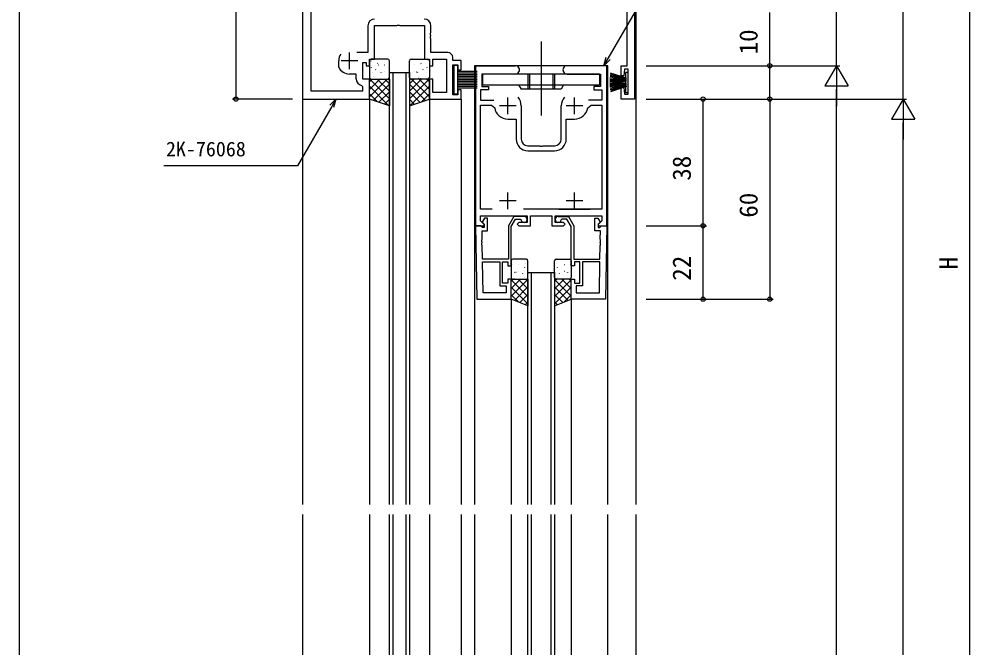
# Model space of a CAD drawing. Units: millimetres, scale not verified. Extents: x -437 to 438, y -681 to 679.
# Drawn here: x -436.7 to -151.7, y 128.2 to 316.8 of the extents above; entities that cross this region are included whole.
import ezdxf
from ezdxf.enums import TextEntityAlignment as Align

# ---------------------------------------------------------------- set-up
doc = ezdxf.new("R2010")
doc.units = ezdxf.units.MM
doc.header["$LTSCALE"] = 4
for name, color, linetype in [('0-2_YKK_11', 7, 'Continuous'), ('0-3_YKK_12', 2, 'Continuous'), ('0-4_YKK_13', 4, 'Continuous'), ('0-6_YKK_D', 6, 'Continuous'), ('0-7_YKK_ZWAK', 7, 'Continuous')]:
    doc.layers.add(name, color=color, linetype=linetype)
doc.styles.add('ＭＳ ゴシック', font='')
doc.styles.get('ＭＳ ゴシック').set_extended_font_data('MS Gothic')

msp = doc.modelspace()

# ---------------------------------------------------------------- linework, layer by layer
at = {"layer": '0-2_YKK_11'}
for p, q in [((-337.7, 301.801), (-337.7, 306.801)), ((-335.2, 304.301), (-340.2, 304.301)), ((-299.9, 302.796), (-287.95, 302.796)), ((-287.7, 290.796), (-292.7, 290.796)), ((-290.2, 288.296), (-290.2, 293.296)), ((-286.2, 290.796), (-286.2, 280.796)), ((-274.2, 280.796), (-274.2, 290.796)), ((-267.7, 290.796), (-272.7, 290.796)), ((-270.2, 288.296), (-270.2, 293.296)), ((-284.2, 277.296), (-276.2, 277.296)), ((-287.7, 262.296), (-292.7, 262.296)), ((-290.2, 259.796), (-290.2, 264.796)), ((-267.7, 262.296), (-272.7, 262.296)), ((-270.2, 259.796), (-270.2, 264.796)), ((-274.917, 259.796), (-285.483, 259.796))]:
    msp.add_line(p, q, dxfattribs=at)
for points in [[(-252.201, 458.798), (-252.201, 292.798), (-256.201, 292.798), (-256.201, 296.298), (-255.401, 296.298), (-255.201, 294.298), (-254.131, 294.298), (-254.131, 301.798), (-255.201, 301.798), (-255.401, 299.798), (-256.201, 299.798), (-256.201, 302.798), (-254.401, 302.798), (-254.401, 447.544), (-254.441, 447.694), (-254.446, 447.702), (-254.456, 447.72), (-254.461, 447.728), (-254.501, 447.878), (-254.501, 451.416), (-254.458, 451.57)], [(-351.7, 447.801), (-351.7, 292.801), (-331.7, 292.801), (-331.7, 298.801), (-333.7, 298.801), (-333.7, 303.801), (-332.7, 303.801), (-332.7, 302.801), (-331.7, 302.801), (-331.7, 304.801), (-330.2, 304.801), (-330.2, 314.871), (-323.458, 314.871), (-323.275, 314.991)], [(-341.999, 449.566), (-349.2, 446.208), (-349.2, 428.595), (-348.938, 428.297), (-348.938, 427.305), (-349.2, 427.007), (-349.2, 338.595), (-348.938, 338.297), (-348.938, 337.305), (-349.2, 337.007), (-349.2, 328.595), (-348.938, 328.297), (-348.938, 327.305), (-349.2, 327.007), (-349.2, 295.301), (-333.63, 295.301), (-333.63, 296.422), (-334.03, 296.912)], [(-332.13, 314.801), (-332.13, 306.731), (-335.506, 306.731)], [(-323.275, 314.991), (-322.725, 314.991), (-322.542, 314.871), (-315.2, 314.871), (-315.2, 304.801), (-313.7, 304.801), (-313.7, 302.801), (-312.7, 302.801), (-312.7, 304.801), (-308.63, 304.801), (-308.63, 294.731), (-312.7, 294.731), (-312.7, 298.801), (-313.7, 298.801), (-313.7, 292.801), (-304.2, 292.801), (-304.2, 295.601), (-305.2, 295.601), (-305.2, 294.101), (-306.7, 294.101), (-306.7, 303.101), (-305.2, 303.101), (-305.2, 301.601), (-304.2, 301.601), (-304.2, 304.401), (-306.7, 304.401), (-306.7, 305.231)], [(-308.2, 306.731), (-313.27, 306.731), (-313.27, 310.843), (-313.39, 311.026), (-313.39, 311.576), (-313.27, 311.759), (-313.27, 311.843), (-313.39, 312.026), (-313.39, 312.576), (-313.27, 312.759), (-313.27, 314.801)], [(-340.872, 302.322), (-340.9, 302.448), (-340.9, 304.301)], [(-299.9, 302.796), (-299.9, 254.796), (-297.424, 254.796), (-297.264, 255.184), (-298.4, 256.321), (-298.4, 257.796), (-284.4, 257.796), (-284.4, 255.796), (-286.9, 255.796), (-287.4, 255.296), (-286.9, 254.796), (-283.4, 254.796), (-283.4, 257.796), (-277, 257.796), (-277, 254.796), (-273.5, 254.796), (-273, 255.296), (-273.5, 255.796), (-276, 255.796), (-276, 257.796), (-262, 257.796), (-262, 256.321), (-263.136, 255.184), (-262.976, 254.796), (-260.5, 254.796), (-260.5, 302.796), (-272.45, 302.796)], [(-335.63, 298.871), (-335.63, 300.301), (-337.7, 300.301)], [(-287.95, 300.296), (-298, 300.296), (-298, 296.596), (-296, 296.596), (-296, 295.596), (-298.4, 295.596), (-298.4, 292.496), (-294.408, 292.496)], [(-272.45, 300.296), (-262.4, 300.296), (-262.4, 296.596), (-264.4, 296.596), (-264.4, 295.596), (-262, 295.596), (-262, 292.496), (-265.992, 292.496)], [(-294.917, 259.796), (-298.4, 259.796), (-298.4, 290.996), (-295.136, 290.996), (-294.148, 290.156)], [(-266.252, 290.156), (-265.264, 290.996), (-262, 290.996), (-262, 259.796), (-274.917, 259.796), (-265.483, 259.796)], [(-290.2, 286.796), (-287.7, 286.796), (-287.7, 280.796)], [(-272.7, 280.796), (-272.7, 286.796), (-270.2, 286.796)], [(-284.2, 278.796), (-280.658, 278.796), (-280.475, 278.676), (-279.925, 278.676), (-279.742, 278.796), (-276.2, 278.796)], [(-285.3, 257.611), (-288.362, 257.611), (-290, 254.773), (-290, 244.811), (-297.796, 244.811), (-297.866, 248.853), (-297.989, 249.034), (-297.999, 249.584), (-297.882, 249.769), (-297.884, 249.853), (-298.007, 250.034), (-298.016, 250.584), (-297.9, 250.769), (-297.944, 253.311), (-296.3, 253.311), (-296.3, 257.111), (-297.2, 257.111), (-297.8, 256.072), (-297.8, 255.761), (-297.3, 255.261), (-297.3, 254.311), (-297.771, 254.311), (-297.971, 254.511), (-298.271, 254.811), (-299.9, 254.811)], [(-299.9, 254.811), (-299.516, 232.811), (-289.2, 232.811), (-289.2, 238.811), (-290.2, 238.811), (-290.2, 237.611), (-291.8, 237.611), (-291.8, 244.011), (-290.2, 244.011), (-290.2, 242.811), (-289.2, 242.811), (-289.2, 254.559), (-287.9, 256.811), (-286.484, 256.811), (-286.188, 256.561)], [(-275.1, 257.611), (-272.039, 257.611), (-270.4, 254.773), (-270.4, 244.811), (-262.605, 244.811), (-262.535, 248.853), (-262.412, 249.034), (-262.402, 249.584), (-262.519, 249.769), (-262.517, 249.853), (-262.394, 250.034), (-262.385, 250.584), (-262.501, 250.769), (-262.457, 253.311), (-264.1, 253.311), (-264.1, 257.111), (-263.2, 257.111), (-262.6, 256.072), (-262.6, 255.761), (-263.1, 255.261), (-263.1, 254.311), (-262.63, 254.311), (-262.43, 254.511), (-262.13, 254.811), (-260.5, 254.811)], [(-260.5, 254.811), (-260.884, 232.811), (-271.2, 232.811), (-271.2, 238.811), (-270.2, 238.811), (-270.2, 237.611), (-268.6, 237.611), (-268.6, 244.011), (-270.2, 244.011), (-270.2, 242.811), (-271.2, 242.811), (-271.2, 254.559), (-272.5, 256.811), (-273.917, 256.811), (-274.213, 256.561)]]:
    msp.add_lwpolyline(points, dxfattribs=at)
for points in [[(-297.62, 234.741), (-297.782, 244.011), (-292.6, 244.011), (-292.6, 236.811), (-290.7, 236.811), (-290.7, 234.741)], [(-262.781, 234.741), (-262.619, 244.011), (-267.8, 244.011), (-267.8, 236.811), (-269.7, 236.811), (-269.7, 234.741)]]:
    msp.add_lwpolyline(points, close=True, dxfattribs=at)
for centre, radius, start, end in [((-330.13, 314.801), 2, 90.00001, 179.99999), ((-315.27, 314.801), 2, 0.00001, 89.99999), ((-337.7, 304.301), 3.2, 141.63348, 179.99999), ((-308.2, 305.231), 1.5, 0.00001, 89.99999), ((-337.7, 303.801), 3.5, 205.00785, 270), ((-287.95, 301.546), 1.25, 269.99999, 90.00001), ((-272.45, 301.546), 1.25, 89.99999, 270.00001), ((-333.63, 298.871), 2, 180.00001, 258.46303), ((-290.2, 290.796), 4, 359.99998, 40.4398), ((-270.2, 290.796), 4, 139.5602, 180.00002), ((-290.2, 290.796), 4, 189.20689, 270.00001), ((-270.2, 290.796), 4, 269.99999, 350.79311), ((-284.2, 280.796), 3.5, 180.00001, 269.99999), ((-284.2, 280.796), 2, 180.00001, 269.99999), ((-276.2, 280.796), 2, 270.00001, 359.99999), ((-276.2, 280.796), 3.5, 270.00001, 359.99999), ((-285.3, 256.711), 0.9, 189.59406, 90), ((-275.1, 256.711), 0.9, 90, 350.40594)]:
    msp.add_arc(centre, radius, start, end, dxfattribs=at)
at = {"layer": '0-3_YKK_12'}
for p, q in [((-351.7, 526.801), (-351.7, 171.201)), ((-251.7, 171.201), (-251.7, 526.801)), ((-260.2, 171.201), (-260.2, 302.796)), ((-325.7, 171.201), (-325.7, 300.803)), ((-324.7, 300.803), (-324.7, 171.201)), ((-320.7, 171.201), (-320.7, 300.803)), ((-331.7, 292.801), (-331.7, 171.201)), ((-313.7, 292.801), (-313.7, 171.201)), ((-304.2, 292.801), (-304.2, 171.201)), ((-284.2, 171.201), (-284.2, 240.801)), ((-283.2, 240.801), (-283.2, 171.201)), ((-277.2, 171.201), (-277.2, 240.801)), ((-289.2, 232.796), (-289.2, 171.201)), ((-271.2, 232.796), (-271.2, 171.201)), ((-351.7, 168.201), (-351.7, -73.4)), ((-331.7, 168.201), (-331.7, 46.6)), ((-325.7, 38.599), (-325.7, 168.201)), ((-324.7, 168.201), (-324.7, 38.599)), ((-320.7, 38.599), (-320.7, 168.201)), ((-319.7, 168.201), (-319.7, 38.599)), ((-313.7, 168.201), (-313.7, 46.599)), ((-304.2, 168.201), (-304.2, -73.4)), ((-300.2, 168.201), (-300.2, -63.405)), ((-289.2, 168.201), (-289.2, 46.6)), ((-284.2, 38.6), (-284.2, 168.201)), ((-283.2, 168.201), (-283.2, 38.6)), ((-277.2, 38.6), (-277.2, 168.201)), ((-276.2, 168.201), (-276.2, 38.6)), ((-271.2, 168.201), (-271.2, 46.6)), ((-260.2, -63.405), (-260.2, 168.201))]:
    msp.add_line(p, q, dxfattribs=at)
for points in [[(-260.2, 302.796), (-300.2, 302.796), (-300.2, 171.201)], [(-325.7, 300.803), (-319.7, 300.803), (-319.7, 171.201)], [(-284.2, 240.801), (-276.2, 240.801), (-276.2, 171.201)], [(-351.7, -98.4), (-251.7, -98.4), (-251.7, -73.4), (-251.7, 168.201)]]:
    msp.add_lwpolyline(points, dxfattribs=at)
at = {"layer": '0-4_YKK_13'}
for p, q in [((-280.252, 310.061), (-280.252, 287.889)), ((-331.7, 304.301), (-331.7, 299.301)), ((-331.256, 304.237), (-331.212, 304.261)), ((-326.2, 304.801), (-331.2, 304.801)), ((-331.064, 302.293), (-331.017, 302.381)), ((-329.231, 303.503), (-329.187, 303.527)), ((-328.917, 303.083), (-328.911, 303.091)), ((-327.155, 303.071), (-327.111, 303.095)), ((-325.7, 299.301), (-325.7, 304.301)), ((-319.7, 299.301), (-319.7, 304.301)), ((-319.2, 304.801), (-314.2, 304.801)), ((-318.245, 303.071), (-318.289, 303.095)), ((-316.483, 303.083), (-316.489, 303.091)), ((-316.169, 303.503), (-316.213, 303.527)), ((-314.336, 302.293), (-314.383, 302.381)), ((-314.144, 304.237), (-314.188, 304.261)), ((-313.7, 304.301), (-313.7, 299.301)), ((-330.892, 300.879), (-330.885, 300.886)), ((-330.465, 299.422), (-330.422, 299.446)), ((-329.822, 301.613), (-329.778, 301.637)), ((-328.174, 300.768), (-328.128, 300.857)), ((-327.798, 300.879), (-327.754, 300.903)), ((-327.131, 301.063), (-327.125, 301.071)), ((-325.721, 300.447), (-325.7, 300.458)), ((-319.679, 300.447), (-319.7, 300.458)), ((-318.269, 301.063), (-318.275, 301.071)), ((-317.602, 300.879), (-317.646, 300.903)), ((-317.226, 300.768), (-317.272, 300.857)), ((-315.578, 301.613), (-315.622, 301.637)), ((-314.935, 299.422), (-314.978, 299.446)), ((-314.508, 300.879), (-314.515, 300.886)), ((-305.2, 301.148), (-299.4, 301.148)), ((-305.2, 300.648), (-299.4, 300.648)), ((-305.2, 300.148), (-299.4, 300.148)), ((-305.2, 299.648), (-299.4, 299.648)), ((-262.752, 300.296), (-297.752, 300.296)), ((-297.752, 300.296), (-297.752, 297.096)), ((-284.252, 300.296), (-284.252, 295.796)), ((-283.752, 300.296), (-283.752, 295.796)), ((-276.752, 300.296), (-276.752, 295.796)), ((-276.252, 300.296), (-276.252, 295.796)), ((-262.752, 300.296), (-262.752, 297.096)), ((-254.631, 298.748), (-259.569, 299.53)), ((-254.631, 298.848), (-259.522, 299.887)), ((-254.631, 298.948), (-259.461, 300.242)), ((-254.631, 299.048), (-259.386, 300.593)), ((-331.7, 297.957), (-330.856, 298.801)), ((-331.7, 295.712), (-328.611, 298.801)), ((-331.7, 293.467), (-326.366, 298.801)), ((-325.92, 290.875), (-331.7, 296.654)), ((-325.7, 292.899), (-331.602, 298.801)), ((-331.2, 298.801), (-326.2, 298.801)), ((-330.515, 292.406), (-325.7, 297.222)), ((-325.7, 295.144), (-329.357, 298.801)), ((-329.073, 298.896), (-329.066, 298.903)), ((-328.389, 298.989), (-328.345, 299.013)), ((-325.7, 297.389), (-327.112, 298.801)), ((-319.7, 297.389), (-318.288, 298.801)), ((-319.7, 295.144), (-316.043, 298.801)), ((-319.7, 292.899), (-313.798, 298.801)), ((-314.885, 292.406), (-319.7, 297.222)), ((-319.48, 290.875), (-313.7, 296.654)), ((-314.2, 298.801), (-319.2, 298.801)), ((-313.7, 293.467), (-319.034, 298.801)), ((-317.011, 298.989), (-317.055, 299.013)), ((-313.7, 295.712), (-316.789, 298.801)), ((-316.327, 298.896), (-316.334, 298.903)), ((-313.7, 297.957), (-314.544, 298.801)), ((-305.2, 299.148), (-299.4, 299.148)), ((-305.2, 298.648), (-299.4, 298.648)), ((-305.2, 298.148), (-299.4, 298.148)), ((-305.2, 297.648), (-299.4, 297.648)), ((-305.2, 297.148), (-299.4, 297.148)), ((-305.2, 296.648), (-299.4, 296.648)), ((-297.752, 297.096), (-262.752, 297.096)), ((-287.002, 297.096), (-286.252, 295.796)), ((-273.501, 297.096), (-274.252, 295.796)), ((-259.631, 298.448), (-254.631, 298.448)), ((-259.631, 297.148), (-254.631, 297.148)), ((-254.631, 298.548), (-259.624, 298.809)), ((-254.631, 298.348), (-259.624, 298.086)), ((-254.631, 297.248), (-259.624, 297.509)), ((-254.631, 297.048), (-259.624, 296.786)), ((-254.631, 298.648), (-259.604, 299.17)), ((-254.631, 298.248), (-259.604, 297.725)), ((-254.631, 297.348), (-259.604, 297.87)), ((-254.631, 296.948), (-259.604, 296.425)), ((-254.631, 297.448), (-259.569, 298.23)), ((-254.631, 298.148), (-259.569, 297.365)), ((-254.631, 296.848), (-259.569, 296.065)), ((-254.631, 296.748), (-259.522, 295.708)), ((-254.631, 296.648), (-259.461, 295.353)), ((-254.631, 296.548), (-259.386, 295.002)), ((-254.931, 298.1), (-254.931, 297.495)), ((-254.931, 296.45), (-254.931, 294.798)), ((-329.288, 291.997), (-331.7, 294.409)), ((-328.832, 291.845), (-325.7, 294.977)), ((-316.568, 291.845), (-319.7, 294.977)), ((-316.112, 291.997), (-313.7, 294.409)), ((-305.2, 296.148), (-299.4, 296.148)), ((-274.252, 295.796), (-286.252, 295.796)), ((-327.148, 291.284), (-325.7, 292.732)), ((-318.252, 291.284), (-319.7, 292.732)), ((-289.2, 244.301), (-289.2, 239.301)), ((-289.2, 243.52), (-289.187, 243.527)), ((-288.917, 243.083), (-288.911, 243.091)), ((-284.7, 244.801), (-288.7, 244.801)), ((-287.155, 243.071), (-287.111, 243.095)), ((-285.13, 242.337), (-285.086, 242.361)), ((-284.923, 243.529), (-284.916, 243.536)), ((-284.487, 244.528), (-284.443, 244.552)), ((-284.2, 239.301), (-284.2, 244.301)), ((-276.2, 239.301), (-276.2, 244.301)), ((-275.913, 244.528), (-275.957, 244.552)), ((-275.7, 244.801), (-271.7, 244.801)), ((-275.477, 243.529), (-275.484, 243.536)), ((-275.27, 242.337), (-275.314, 242.361)), ((-273.245, 243.071), (-273.289, 243.095)), ((-271.483, 243.083), (-271.489, 243.091)), ((-271.2, 243.52), (-271.213, 243.527)), ((-271.2, 244.301), (-271.2, 239.301)), ((-288.174, 240.768), (-288.128, 240.857)), ((-287.798, 240.879), (-287.754, 240.903)), ((-287.131, 241.063), (-287.125, 241.071)), ((-285.721, 240.447), (-285.677, 240.471)), ((-274.679, 240.447), (-274.723, 240.471)), ((-273.269, 241.063), (-273.275, 241.071)), ((-272.602, 240.879), (-272.646, 240.903)), ((-272.226, 240.768), (-272.272, 240.857)), ((-289.2, 238.212), (-288.611, 238.801)), ((-289.2, 235.967), (-286.366, 238.801)), ((-289.2, 233.722), (-284.2, 238.722)), ((-284.2, 233.644), (-289.2, 238.644)), ((-288.7, 238.801), (-284.7, 238.801)), ((-288.389, 238.989), (-288.345, 239.013)), ((-284.2, 235.889), (-287.112, 238.801)), ((-285.078, 239.341), (-285.072, 239.349)), ((-284.2, 238.134), (-284.867, 238.801)), ((-276.2, 238.134), (-275.533, 238.801)), ((-276.2, 235.889), (-273.288, 238.801)), ((-271.2, 233.722), (-276.2, 238.722)), ((-276.2, 233.644), (-271.2, 238.644)), ((-271.7, 238.801), (-275.7, 238.801)), ((-275.322, 239.341), (-275.328, 239.349)), ((-271.2, 235.967), (-274.034, 238.801)), ((-272.011, 238.989), (-272.055, 239.013)), ((-271.2, 238.212), (-271.789, 238.801)), ((-284.2, 231.399), (-289.2, 236.399)), ((-286.945, 231.899), (-289.2, 234.154)), ((-288.254, 232.423), (-284.2, 236.477)), ((-286.65, 231.781), (-284.2, 234.232)), ((-272.146, 232.423), (-276.2, 236.477)), ((-276.2, 231.399), (-271.2, 236.399)), ((-273.75, 231.781), (-276.2, 234.232)), ((-273.455, 231.899), (-271.2, 234.154)), ((-285.047, 231.14), (-284.2, 231.986)), ((-275.353, 231.14), (-276.2, 231.986))]:
    msp.add_line(p, q, dxfattribs=at)
for points in [[(-306.4, 302.898), (-306.4, 294.398), (-305.2, 294.398), (-305.2, 302.898)], [(-325.7, 290.801), (-331.7, 292.801), (-331.7, 298.801), (-325.7, 298.801)], [(-319.7, 290.801), (-313.7, 292.801), (-313.7, 298.801), (-319.7, 298.801)], [(-284.2, 230.801), (-289.2, 232.801), (-289.2, 238.801), (-284.2, 238.801)], [(-276.2, 230.801), (-271.2, 232.801), (-271.2, 238.801), (-276.2, 238.801)]]:
    msp.add_lwpolyline(points, close=True, dxfattribs=at)
for points in [[(-254.131, 300.798), (-254.931, 300.798), (-254.931, 299.145)], [(-254.931, 294.798), (-254.131, 294.798), (-254.131, 300.798)]]:
    msp.add_lwpolyline(points, dxfattribs=at)
for centre, start, end in [((-331.2, 304.301), 90, 180), ((-326.2, 304.301), 0, 90), ((-319.2, 304.301), 90, 180), ((-314.2, 304.301), 0, 90), ((-331.2, 299.301), 180, 270), ((-326.2, 299.301), 270, 0), ((-319.2, 299.301), 180, 270), ((-314.2, 299.301), 270, 0), ((-288.7, 244.301), 90, 180), ((-284.7, 244.301), 0, 90), ((-275.7, 244.301), 90, 180), ((-271.7, 244.301), 0, 90), ((-288.7, 239.301), 180, 270), ((-284.7, 239.301), 270, 0), ((-275.7, 239.301), 180, 270), ((-271.7, 239.301), 270, 0)]:
    msp.add_arc(centre, 0.5, start, end, dxfattribs=at)
at = {"layer": '0-6_YKK_D'}
for p, q in [((-151.7, -66.4), (-151.7, 556.8)), ((-171.7, 292.798), (-171.7, 492.798)), ((-191.7, 302.798), (-191.7, 458.798)), ((-371.7, 447.801), (-371.7, 292.801)), ((-248.7, 302.798), (-190.7, 302.798)), ((-248.7, 302.798), (-210.7, 302.798)), ((-248.7, 302.798), (-190.7, 302.798)), ((-191.7, 302.798), (-195.2, 296.735)), ((-191.7, 302.798), (-188.2, 296.735)), ((-191.7, 302.798), (-191.7, 290.673)), ((-195.2, 296.735), (-188.2, 296.735)), ((-191.7, -56.405), (-191.7, 295.798)), ((-354.7, 292.801), (-372.7, 292.801)), ((-248.7, 292.798), (-210.7, 292.798)), ((-248.7, 292.798), (-210.7, 292.797)), ((-248.7, 292.798), (-170.7, 292.798)), ((-248.7, 292.798), (-170.7, 292.798)), ((-248.7, 292.798), (-230.7, 292.798)), ((-231.7, 254.796), (-231.7, 292.798)), ((-211.7, 292.797), (-211.701, 232.796)), ((-171.7, 292.798), (-175.2, 286.735)), ((-171.7, 292.798), (-168.2, 286.735)), ((-171.7, 292.798), (-171.7, 280.673)), ((-175.2, 286.735), (-168.2, 286.735)), ((-171.7, -66.4), (-171.7, 285.798)), ((-248.7, 254.796), (-230.7, 254.796)), ((-248.7, 254.796), (-230.7, 254.796)), ((-231.7, 232.796), (-231.7, 254.796)), ((-248.7, 232.796), (-210.701, 232.795)), ((-248.7, 232.796), (-230.7, 232.796))]:
    msp.add_line(p, q, dxfattribs=at)
for points in [[(-261.414, 302.796), (-260.139, 305.005), (-249.867, 322.796), (-209.788, 322.796)], [(-211.7, 292.798), (-211.7, 302.798), (-211.7, 318.723)], [(-259.547, 304.663), (-261.414, 302.796), (-260.731, 305.346)], [(-341.719, 292.801), (-342.994, 290.593), (-353.266, 272.801), (-393.344, 272.801)], [(-343.585, 290.934), (-341.719, 292.801), (-342.402, 290.251)]]:
    msp.add_lwpolyline(points, dxfattribs=at)
for centre in [(-211.7, 302.798), (-371.7, 292.801), (-231.7, 292.798), (-211.7, 292.798), (-211.7, 292.797), (-231.7, 254.796), (-231.7, 254.796), (-231.7, 232.796), (-211.701, 232.796)]:
    msp.add_circle(centre, 0.637, dxfattribs=at)
at = {"layer": '0-7_YKK_ZWAK'}
msp.add_line((-436.7, 643.8), (-436.7, -681.2), dxfattribs=at)

# ---------------------------------------------------------------- texts
at = {"layer": '0-6_YKK_D', "style": 'ＭＳ ゴシック'}
for s, rotation, p in [('10', 90, (-213.7, 306.197)), ('38', 90, (-233.7, 268.321)), ('60', 89.999, (-213.7, 257.235)), ('22', 90, (-233.7, 238.342)), ('H', 90, (-153.7, 241.706))]:
    msp.add_text(s, height=5.499, rotation=rotation, dxfattribs=at).set_placement(p, align=Align.BOTTOM_LEFT)
msp.add_text('2K-76068', height=4.399, dxfattribs=at).set_placement((-392.668, 274.301), align=Align.BOTTOM_LEFT)

doc.saveas('drawing.dxf')
